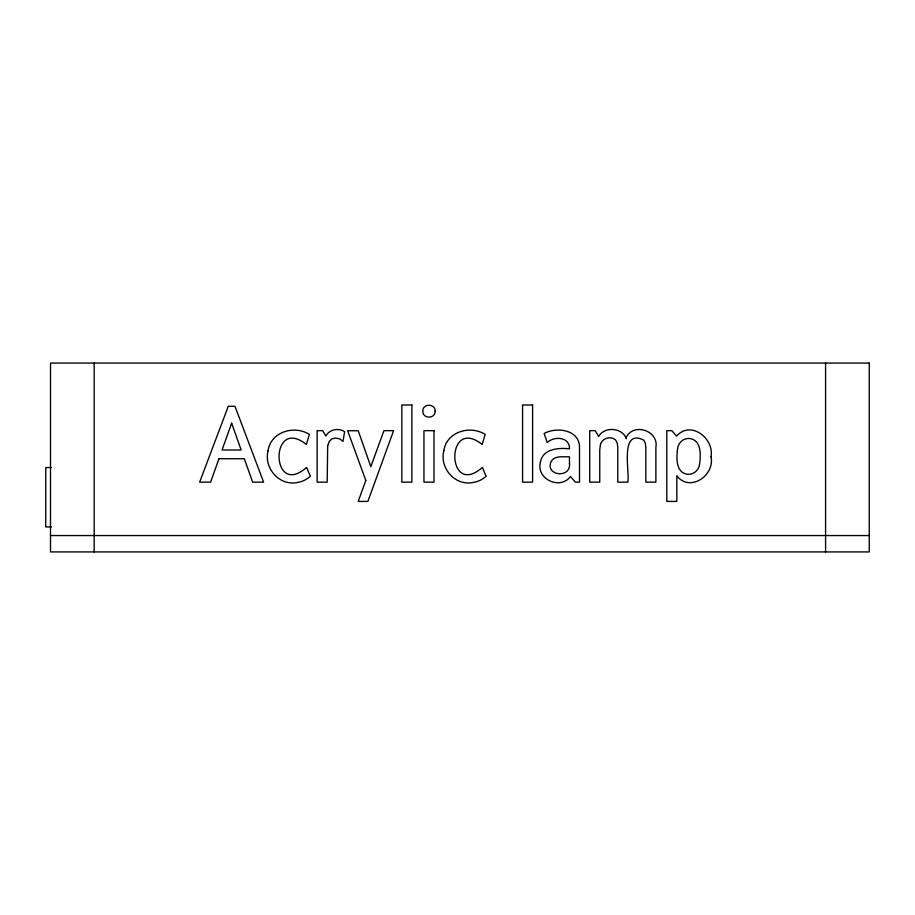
<?xml version="1.0" encoding="UTF-8"?>
<svg xmlns="http://www.w3.org/2000/svg" width="915" height="915" viewBox="0 0 915 915"><rect width="100%" height="100%" fill="white"/><g stroke="black" fill="none" stroke-linecap="round" stroke-linejoin="round"><path stroke-width="1.37" d="M51.412 467.542L45.75 467.542L45.75 526.926L51.412 526.926M50.508 535.55L869.25 535.55M825.582 363.072L825.582 551.928M94.176 363.072L94.176 551.928M711.035 456.722C715.027 475.571 689.704 492.705 676.837 475.777L676.837 501.409L666.806 501.409L666.806 430.668L671.85 430.668L676.574 436.135C690.585 419.974 714.329 438.251 711.035 456.722M268.061 450.798C263.577 468.434 279.853 486.654 297.981 482.354A23.698 23.698 0 0 0 310.334 476.235L306.639 467.416C270.382 499.19 269.445 415.124 306.388 444.45L309.384 434.419C294.39 424.789 270.634 431.8 268.061 450.798M443.821 450.798C439.326 468.434 455.613 486.654 473.741 482.354A23.698 23.698 0 0 0 486.094 476.235L482.388 467.416C446.131 499.19 445.205 415.124 482.148 444.45L485.133 434.419C470.138 424.789 446.383 431.8 443.821 450.798M540.445 462.166C535.744 479.037 560.323 490.463 570.434 476.486L575.363 482.148L579.504 482.148L579.504 447.721C579.95 429.753 556.778 426.539 544.15 433.481L547.227 442.505C554.25 435.86 569.839 436.741 569.473 448.853C558.745 447.572 542.595 448.762 540.445 462.166M327.684 445.731L327.17 482.148L317.139 482.148L317.139 430.668L322.663 430.668L325.866 436.066C329.24 429.364 338.584 427.614 344.6 431.651L342.988 441.442L339.945 438.914L335.462 438.068L331.836 438.914L329.24 441.476L327.684 445.731M677.58 448.579C676.54 457.031 675.487 470.973 685.838 473.959C692.426 475.709 698.774 470.859 699.609 464.191C700.638 455.739 701.702 441.808 691.351 438.811C684.763 437.061 678.415 441.911 677.58 448.579M600.457 444.53L599.748 449.814L599.748 482.148L589.718 482.148L589.718 430.668L595.242 430.668L598.673 436.455C604.392 426.127 622.394 427.545 626.363 438.72L626.215 437.553C633.191 422.272 658.994 430.542 655.883 447.389L655.883 482.148L645.853 482.148L645.853 447.424L645.338 443.192L643.805 440.161C619.215 427.831 630.058 472.895 627.816 482.148L617.785 482.148L617.785 447.424L617.27 443.192L615.738 440.161C610.98 435.517 602.139 438.091 600.457 444.53M569.473 463.482C571.223 478.454 545.34 476.246 550.933 461.869C554.467 455.132 563.285 457.1 569.473 456.814L569.473 463.482M435.163 411.167C435.391 419.07 422.581 419.07 422.822 411.167C422.593 403.286 435.38 403.286 435.163 411.167M218.948 458.735L210.61 482.148L199.642 482.148L228.292 406.283L234.961 406.283L263.611 482.148L252.643 482.148L244.305 458.735L218.948 458.735M231.632 423.176L222.059 449.986L241.148 449.986L231.632 423.176M365.817 480.444L358.2 501.409L367.864 501.409L393.599 430.668L383.923 430.668L370.827 466.696L358.234 430.736L347.654 430.736L365.817 480.444M869.25 363.072L50.508 363.072L50.508 551.928L869.25 551.928L869.25 363.072M411.887 405.002L401.857 405.002L401.857 482.148L411.887 482.148L411.887 405.002M532.599 405.002L522.568 405.002L522.568 482.148L532.599 482.148L532.599 405.002M433.985 430.668L423.954 430.668L423.954 482.148L433.985 482.148L433.985 430.668"/></g></svg>
